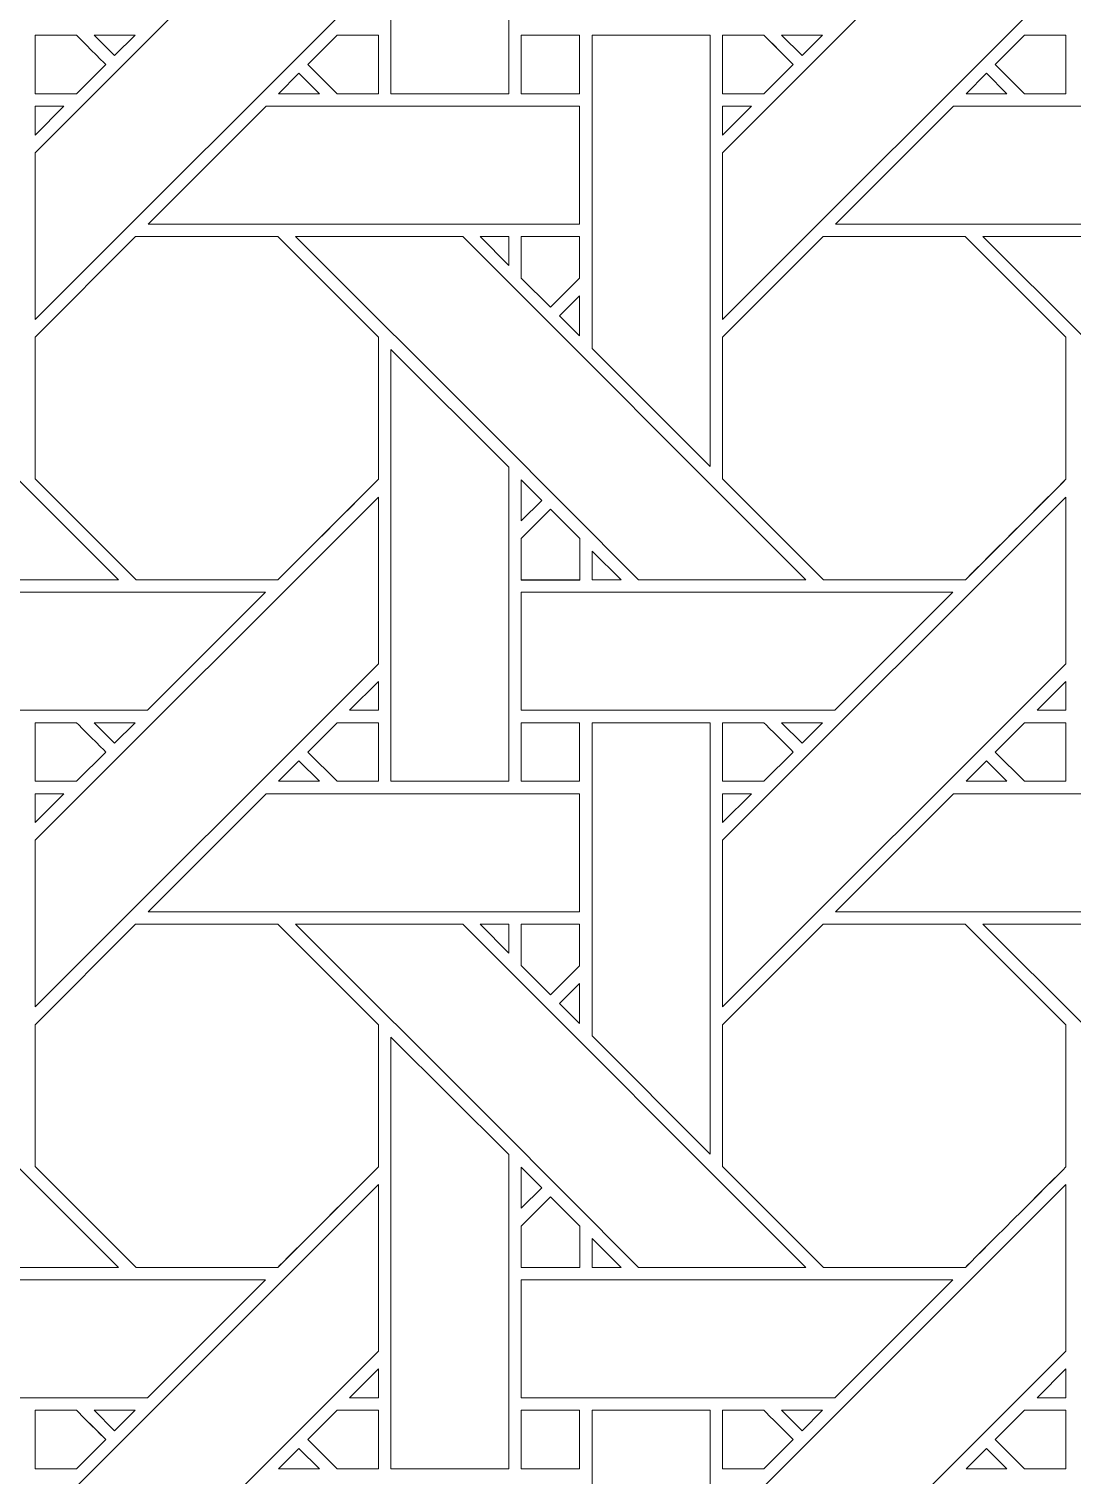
# Model space of a CAD drawing. Header units: inches. Extents: x 3.4 to 21.4, y 0.1 to 18.1.
# Drawn here: x 12.612 to 14.051, y 2.405 to 4.4 of the extents above; entities that cross this region are included whole.
import ezdxf

# ---------------------------------------------------------------- set-up
doc = ezdxf.new("R2010")
doc.units = ezdxf.units.IN
doc.header["$MEASUREMENT"] = 0
doc.layers.add('Design', color=7, linetype='Continuous', lineweight=0)

msp = doc.modelspace()

# ---------------------------------------------------------------- linework, layer by layer
at = {"layer": 'Design'}
for points, knots in [([(12.3829, 18.0948), (7.4123, 18.0948), (3.3829, 14.0653), (3.3829, 9.0948), (3.3829, 4.1242), (7.4123, 0.0948), (12.3829, 0.0948), (17.3534, 0.0948), (21.3829, 4.1242), (21.3829, 9.0948), (21.3829, 14.0653), (17.3534, 18.0948), (12.3829, 18.0948)], [0, 0, 0, 0, 1, 1, 1, 2, 2, 2, 3, 3, 3, 4, 4, 4, 4]), ([(12.3829, 17.2202), (7.8953, 17.2202), (4.2574, 13.5823), (4.2574, 9.0948), (4.2574, 4.6072), (7.8953, 0.9693), (12.3829, 0.9693), (16.8704, 0.9693), (20.5083, 4.6072), (20.5083, 9.0948), (20.5083, 13.5823), (16.8704, 17.2202), (12.3829, 17.2202)], [0, 0, 0, 0, 1, 1, 1, 2, 2, 2, 3, 3, 3, 4, 4, 4, 4]), ([(13.274, 4.7445), (13.274, 4.7445), (13.274, 4.3108), (13.274, 4.3108), (13.274, 4.3108), (13.1112, 4.3108), (13.1112, 4.3108), (13.1112, 4.3108), (13.1112, 4.9066), (13.1112, 4.9066), (13.1112, 4.9066), (13.274, 4.7445), (13.274, 4.7445)], [0, 0, 0, 0, 1, 1, 1, 2, 2, 2, 3, 3, 3, 4, 4, 4, 4]), ([(12.6204, 4.2294), (12.6204, 4.2294), (13.0941, 4.7031), (13.0941, 4.7031), (13.0941, 4.7031), (13.0941, 4.473), (13.0941, 4.473), (13.0941, 4.473), (12.6204, 3.9994), (12.6204, 3.9994), (12.6204, 3.9994), (12.6204, 4.2294), (12.6204, 4.2294)], [0, 0, 0, 0, 1, 1, 1, 2, 2, 2, 3, 3, 3, 4, 4, 4, 4]), ([(13.5691, 4.2294), (13.5691, 4.2294), (14.0428, 4.703), (14.0428, 4.703), (14.0428, 4.703), (14.0428, 4.473), (14.0428, 4.473), (14.0428, 4.473), (13.5691, 3.9994), (13.5691, 3.9994), (13.5691, 3.9994), (13.5691, 4.2294), (13.5691, 4.2294)], [0, 0, 0, 0, 1, 1, 1, 2, 2, 2, 3, 3, 3, 4, 4, 4, 4]), ([(12.6775, 4.3915), (12.6826, 4.3864), (12.7134, 4.3556), (12.7178, 4.3512), (12.7178, 4.3512), (12.6774, 4.3107), (12.6774, 4.3107), (12.6774, 4.3107), (12.6204, 4.3107), (12.6204, 4.3107), (12.6204, 4.3107), (12.6204, 4.3915), (12.6204, 4.3915), (12.6204, 4.3915), (12.6775, 4.3915), (12.6775, 4.3915)], [0, 0, 0, 0, 1, 1, 1, 2, 2, 2, 3, 3, 3, 4, 4, 4, 5, 5, 5, 5]), ([(12.7178, 4.3512), (12.7178, 4.3512), (12.6774, 4.3107), (12.6774, 4.3107), (12.6774, 4.3107), (12.6204, 4.3107), (12.6204, 4.3107), (12.6204, 4.3107), (12.6204, 4.3915), (12.6204, 4.3915), (12.6204, 4.3915), (12.6775, 4.3915), (12.6775, 4.3915), (12.6826, 4.3864), (12.7134, 4.3556), (12.7178, 4.3512)], [0, 0, 0, 0, 1, 1, 1, 2, 2, 2, 3, 3, 3, 4, 4, 4, 5, 5, 5, 5]), ([(12.7018, 4.3916), (12.7018, 4.3916), (12.7583, 4.3916), (12.7583, 4.3916), (12.7583, 4.3916), (12.73, 4.3634), (12.73, 4.3634), (12.73, 4.3634), (12.7018, 4.3916), (12.7018, 4.3916)], [0, 0, 0, 0, 1, 1, 1, 2, 2, 2, 3, 3, 3, 3]), ([(13.0941, 4.3915), (13.0941, 4.3915), (13.0941, 4.3107), (13.0941, 4.3107), (13.0941, 4.3107), (13.037, 4.3107), (13.037, 4.3107), (13.037, 4.3107), (12.9966, 4.3511), (12.9966, 4.3511), (12.9966, 4.3511), (13.037, 4.3915), (13.037, 4.3915), (13.037, 4.3915), (13.0941, 4.3915), (13.0941, 4.3915)], [0, 0, 0, 0, 1, 1, 1, 2, 2, 2, 3, 3, 3, 4, 4, 4, 5, 5, 5, 5]), ([(12.9966, 4.3511), (12.9966, 4.3511), (13.037, 4.3915), (13.037, 4.3915), (13.037, 4.3915), (13.0941, 4.3915), (13.0941, 4.3915), (13.0941, 4.3915), (13.0941, 4.3107), (13.0941, 4.3107), (13.0941, 4.3107), (13.037, 4.3107), (13.037, 4.3107), (13.037, 4.3107), (12.9966, 4.3511), (12.9966, 4.3511)], [0, 0, 0, 0, 1, 1, 1, 2, 2, 2, 3, 3, 3, 4, 4, 4, 5, 5, 5, 5]), ([(13.2913, 4.3915), (13.2913, 4.3915), (13.3715, 4.3915), (13.3715, 4.3915), (13.3715, 4.3915), (13.3715, 4.3107), (13.3715, 4.3107), (13.3715, 4.3107), (13.2913, 4.3107), (13.2913, 4.3107), (13.2913, 4.3107), (13.2913, 4.3915), (13.2913, 4.3915)], [0, 0, 0, 0, 1, 1, 1, 2, 2, 2, 3, 3, 3, 4, 4, 4, 4]), ([(13.3715, 4.3915), (13.3715, 4.3915), (13.3715, 4.3107), (13.3715, 4.3107), (13.3715, 4.3107), (13.2913, 4.3107), (13.2913, 4.3107), (13.2913, 4.3107), (13.2913, 4.3915), (13.2913, 4.3915), (13.2913, 4.3915), (13.3715, 4.3915), (13.3715, 4.3915)], [0, 0, 0, 0, 1, 1, 1, 2, 2, 2, 3, 3, 3, 4, 4, 4, 4]), ([(13.552, 4.3916), (13.552, 4.3916), (13.552, 3.7964), (13.552, 3.7964), (13.552, 3.7964), (13.3891, 3.9594), (13.3891, 3.9594), (13.3891, 3.9594), (13.3891, 4.3916), (13.3891, 4.3916), (13.3891, 4.3916), (13.552, 4.3916), (13.552, 4.3916)], [0, 0, 0, 0, 1, 1, 1, 2, 2, 2, 3, 3, 3, 4, 4, 4, 4]), ([(13.6262, 4.3915), (13.6313, 4.3864), (13.6621, 4.3556), (13.6665, 4.3512), (13.6665, 4.3512), (13.6261, 4.3107), (13.6261, 4.3107), (13.6261, 4.3107), (13.5691, 4.3107), (13.5691, 4.3107), (13.5691, 4.3107), (13.5691, 4.3915), (13.5691, 4.3915), (13.5691, 4.3915), (13.6262, 4.3915), (13.6262, 4.3915)], [0, 0, 0, 0, 1, 1, 1, 2, 2, 2, 3, 3, 3, 4, 4, 4, 5, 5, 5, 5]), ([(13.5691, 4.3107), (13.5691, 4.3107), (13.5691, 4.3915), (13.5691, 4.3915), (13.5691, 4.3915), (13.6262, 4.3915), (13.6262, 4.3915), (13.6262, 4.3915), (13.6665, 4.3512), (13.6665, 4.3512), (13.6665, 4.3512), (13.6261, 4.3107), (13.6261, 4.3107), (13.6261, 4.3107), (13.5691, 4.3107), (13.5691, 4.3107)], [0, 0, 0, 0, 1, 1, 1, 2, 2, 2, 3, 3, 3, 4, 4, 4, 5, 5, 5, 5]), ([(13.6505, 4.3916), (13.6505, 4.3916), (13.707, 4.3916), (13.707, 4.3916), (13.707, 4.3916), (13.6787, 4.3634), (13.6787, 4.3634), (13.6787, 4.3634), (13.6505, 4.3916), (13.6505, 4.3916)], [0, 0, 0, 0, 1, 1, 1, 2, 2, 2, 3, 3, 3, 3]), ([(13.9857, 4.3107), (13.9857, 4.3107), (13.9453, 4.3511), (13.9453, 4.3511), (13.9453, 4.3511), (13.9858, 4.3915), (13.9858, 4.3915), (13.9858, 4.3915), (14.0428, 4.3915), (14.0428, 4.3915), (14.0428, 4.3915), (14.0428, 4.3107), (14.0428, 4.3107), (14.0428, 4.3107), (13.9857, 4.3107), (13.9857, 4.3107)], [0, 0, 0, 0, 1, 1, 1, 2, 2, 2, 3, 3, 3, 4, 4, 4, 5, 5, 5, 5]), ([(13.9453, 4.3511), (13.9453, 4.3511), (13.9858, 4.3915), (13.9858, 4.3915), (13.9858, 4.3915), (14.0428, 4.3915), (14.0428, 4.3915), (14.0428, 4.3915), (14.0428, 4.3107), (14.0428, 4.3107), (14.0428, 4.3107), (13.9857, 4.3107), (13.9857, 4.3107), (13.9857, 4.3107), (13.9453, 4.3511), (13.9453, 4.3511)], [0, 0, 0, 0, 1, 1, 1, 2, 2, 2, 3, 3, 3, 4, 4, 4, 5, 5, 5, 5]), ([(13.0127, 4.3108), (13.0127, 4.3108), (12.9562, 4.3108), (12.9562, 4.3108), (12.9562, 4.3108), (12.9845, 4.339), (12.9845, 4.339), (12.9845, 4.339), (13.0127, 4.3108), (13.0127, 4.3108)], [0, 0, 0, 0, 1, 1, 1, 2, 2, 2, 3, 3, 3, 3]), ([(13.9615, 4.3108), (13.9615, 4.3108), (13.905, 4.3108), (13.905, 4.3108), (13.905, 4.3108), (13.9332, 4.339), (13.9332, 4.339), (13.9332, 4.339), (13.9615, 4.3108), (13.9615, 4.3108)], [0, 0, 0, 0, 1, 1, 1, 2, 2, 2, 3, 3, 3, 3]), ([(12.6602, 4.2936), (12.6602, 4.2936), (12.6204, 4.2538), (12.6204, 4.2538), (12.6204, 4.2538), (12.6204, 4.2936), (12.6204, 4.2936), (12.6204, 4.2936), (12.6602, 4.2936), (12.6602, 4.2936)], [0, 0, 0, 0, 1, 1, 1, 2, 2, 2, 3, 3, 3, 3]), ([(12.7762, 4.1308), (12.7762, 4.1308), (12.9391, 4.2936), (12.9391, 4.2936), (12.9391, 4.2936), (13.3715, 4.2936), (13.3715, 4.2936), (13.3715, 4.2936), (13.3715, 4.1308), (13.3715, 4.1308), (13.3715, 4.1308), (12.7762, 4.1308), (12.7762, 4.1308)], [0, 0, 0, 0, 1, 1, 1, 2, 2, 2, 3, 3, 3, 4, 4, 4, 4]), ([(13.609, 4.2936), (13.609, 4.2936), (13.5691, 4.2538), (13.5691, 4.2538), (13.5691, 4.2538), (13.5691, 4.2936), (13.5691, 4.2936), (13.5691, 4.2936), (13.609, 4.2936), (13.609, 4.2936)], [0, 0, 0, 0, 1, 1, 1, 2, 2, 2, 3, 3, 3, 3]), ([(13.725, 4.1308), (13.725, 4.1308), (13.8878, 4.2936), (13.8878, 4.2936), (13.8878, 4.2936), (14.3203, 4.2936), (14.3203, 4.2936), (14.3203, 4.2936), (14.3203, 4.1308), (14.3203, 4.1308), (14.3203, 4.1308), (13.725, 4.1308), (13.725, 4.1308)], [0, 0, 0, 0, 1, 1, 1, 2, 2, 2, 3, 3, 3, 4, 4, 4, 4]), ([(12.3052, 3.84), (12.3052, 3.84), (12.0308, 4.1137), (12.0308, 4.1137), (12.0308, 4.1137), (12.2618, 4.1137), (12.2618, 4.1137), (12.2618, 4.1137), (12.7354, 3.64), (12.7354, 3.64), (12.7354, 3.64), (12.5044, 3.64), (12.5044, 3.64), (12.5044, 3.64), (12.3052, 3.84), (12.3052, 3.84)], [0, 0, 0, 0, 1, 1, 1, 2, 2, 2, 3, 3, 3, 4, 4, 4, 5, 5, 5, 5]), ([(12.7591, 4.1136), (12.7591, 4.1136), (12.9553, 4.1136), (12.9553, 4.1136), (12.9553, 4.1136), (13.0941, 3.9749), (13.0941, 3.9749), (13.0941, 3.9749), (13.0941, 3.7787), (13.0941, 3.7787), (13.0763, 3.7608), (12.9643, 3.649), (12.9553, 3.64), (12.9553, 3.64), (12.7596, 3.64), (12.7596, 3.64), (12.7596, 3.64), (12.6204, 3.7793), (12.6204, 3.7793), (12.6204, 3.7793), (12.6204, 3.9749), (12.6204, 3.9749), (12.6204, 3.9749), (12.7591, 4.1136), (12.7591, 4.1136)], [0, 0, 0, 0, 1, 1, 1, 2, 2, 2, 3, 3, 3, 4, 4, 4, 5, 5, 5, 6, 6, 6, 7, 7, 7, 8, 8, 8, 8]), ([(12.6204, 3.9749), (12.6204, 3.9749), (12.7591, 4.1136), (12.7591, 4.1136), (12.7591, 4.1136), (12.9553, 4.1136), (12.9553, 4.1136), (12.9553, 4.1136), (13.0941, 3.9749), (13.0941, 3.9749), (13.0941, 3.9749), (13.0941, 3.7787), (13.0941, 3.7787), (13.0761, 3.7606), (12.9642, 3.6489), (12.9553, 3.64), (12.9553, 3.64), (12.7596, 3.64), (12.7596, 3.64), (12.7596, 3.64), (12.6204, 3.7793), (12.6204, 3.7793), (12.6204, 3.7793), (12.6204, 3.9749), (12.6204, 3.9749)], [0, 0, 0, 0, 1, 1, 1, 2, 2, 2, 3, 3, 3, 4, 4, 4, 5, 5, 5, 6, 6, 6, 7, 7, 7, 8, 8, 8, 8]), ([(13.2539, 3.84), (13.2539, 3.84), (12.9796, 4.1137), (12.9796, 4.1137), (12.9796, 4.1137), (13.2105, 4.1137), (13.2105, 4.1137), (13.2105, 4.1137), (13.6841, 3.64), (13.6841, 3.64), (13.6841, 3.64), (13.4531, 3.64), (13.4531, 3.64), (13.4531, 3.64), (13.2539, 3.84), (13.2539, 3.84)], [0, 0, 0, 0, 1, 1, 1, 2, 2, 2, 3, 3, 3, 4, 4, 4, 5, 5, 5, 5]), ([(13.2741, 4.1137), (13.2741, 4.1137), (13.2741, 4.0739), (13.2741, 4.0739), (13.2741, 4.0739), (13.2346, 4.1137), (13.2346, 4.1137), (13.2346, 4.1137), (13.2741, 4.1137), (13.2741, 4.1137)], [0, 0, 0, 0, 1, 1, 1, 2, 2, 2, 3, 3, 3, 3]), ([(13.3715, 4.1137), (13.3715, 4.1137), (13.3715, 4.0561), (13.3715, 4.0561), (13.3715, 4.0561), (13.3316, 4.0161), (13.3316, 4.0161), (13.3316, 4.0161), (13.2913, 4.0564), (13.2913, 4.0564), (13.2913, 4.0564), (13.2913, 4.1137), (13.2913, 4.1137), (13.2913, 4.1137), (13.3715, 4.1137), (13.3715, 4.1137)], [0, 0, 0, 0, 1, 1, 1, 2, 2, 2, 3, 3, 3, 4, 4, 4, 5, 5, 5, 5]), ([(13.3316, 4.0161), (13.3316, 4.0161), (13.2913, 4.0564), (13.2913, 4.0564), (13.2913, 4.0564), (13.2913, 4.1137), (13.2913, 4.1137), (13.2913, 4.1137), (13.3715, 4.1137), (13.3715, 4.1137), (13.3715, 4.1137), (13.3715, 4.0561), (13.3715, 4.0561), (13.3715, 4.0561), (13.3316, 4.0161), (13.3316, 4.0161)], [0, 0, 0, 0, 1, 1, 1, 2, 2, 2, 3, 3, 3, 4, 4, 4, 5, 5, 5, 5]), ([(13.7078, 4.1136), (13.7078, 4.1136), (13.904, 4.1136), (13.904, 4.1136), (13.904, 4.1136), (14.0428, 3.9749), (14.0428, 3.9749), (14.0428, 3.9749), (14.0428, 3.7787), (14.0428, 3.7787), (14.025, 3.7608), (13.9131, 3.649), (13.9041, 3.64), (13.9041, 3.64), (13.7084, 3.64), (13.7084, 3.64), (13.7084, 3.64), (13.5691, 3.7793), (13.5691, 3.7793), (13.5691, 3.7793), (13.5691, 3.9749), (13.5691, 3.9749), (13.5691, 3.9749), (13.7078, 4.1136), (13.7078, 4.1136)], [0, 0, 0, 0, 1, 1, 1, 2, 2, 2, 3, 3, 3, 4, 4, 4, 5, 5, 5, 6, 6, 6, 7, 7, 7, 8, 8, 8, 8]), ([(13.7084, 3.64), (13.7084, 3.64), (13.5691, 3.7793), (13.5691, 3.7793), (13.5691, 3.7793), (13.5691, 3.9749), (13.5691, 3.9749), (13.5691, 3.9749), (13.7078, 4.1136), (13.7078, 4.1136), (13.7078, 4.1136), (13.904, 4.1136), (13.904, 4.1136), (13.904, 4.1136), (14.0428, 3.9749), (14.0428, 3.9749), (14.0428, 3.9749), (14.0428, 3.7787), (14.0428, 3.7787), (14.0245, 3.7603), (13.9127, 3.6486), (13.9041, 3.64), (13.9041, 3.64), (13.7084, 3.64), (13.7084, 3.64)], [0, 0, 0, 0, 1, 1, 1, 2, 2, 2, 3, 3, 3, 4, 4, 4, 5, 5, 5, 6, 6, 6, 7, 7, 7, 8, 8, 8, 8]), ([(14.2027, 3.84), (14.2027, 3.84), (13.9283, 4.1137), (13.9283, 4.1137), (13.9283, 4.1137), (14.1592, 4.1137), (14.1592, 4.1137), (14.1592, 4.1137), (14.6329, 3.64), (14.6329, 3.64), (14.6329, 3.64), (14.4018, 3.64), (14.4018, 3.64), (14.4018, 3.64), (14.2027, 3.84), (14.2027, 3.84)], [0, 0, 0, 0, 1, 1, 1, 2, 2, 2, 3, 3, 3, 4, 4, 4, 5, 5, 5, 5]), ([(13.3715, 4.0319), (13.3715, 4.0319), (13.3715, 3.9767), (13.3715, 3.9767), (13.3715, 3.9767), (13.3438, 4.0041), (13.3438, 4.0041), (13.3438, 4.0041), (13.3715, 4.0319), (13.3715, 4.0319)], [0, 0, 0, 0, 1, 1, 1, 2, 2, 2, 3, 3, 3, 3]), ([(13.274, 3.7957), (13.274, 3.7957), (13.274, 3.362), (13.274, 3.362), (13.274, 3.362), (13.1112, 3.362), (13.1112, 3.362), (13.1112, 3.362), (13.1112, 3.9579), (13.1112, 3.9579), (13.1112, 3.9579), (13.274, 3.7957), (13.274, 3.7957)], [0, 0, 0, 0, 1, 1, 1, 2, 2, 2, 3, 3, 3, 4, 4, 4, 4]), ([(13.2913, 3.7215), (13.2913, 3.7215), (13.2913, 3.7782), (13.2913, 3.7782), (13.2913, 3.7782), (13.3195, 3.7497), (13.3195, 3.7497), (13.3195, 3.7497), (13.2913, 3.7215), (13.2913, 3.7215)], [0, 0, 0, 0, 1, 1, 1, 2, 2, 2, 3, 3, 3, 3]), ([(12.6204, 3.2807), (12.6204, 3.2807), (13.0941, 3.7543), (13.0941, 3.7543), (13.0941, 3.7543), (13.0941, 3.5243), (13.0941, 3.5243), (13.0941, 3.5243), (12.6204, 3.0506), (12.6204, 3.0506), (12.6204, 3.0506), (12.6204, 3.2807), (12.6204, 3.2807)], [0, 0, 0, 0, 1, 1, 1, 2, 2, 2, 3, 3, 3, 4, 4, 4, 4]), ([(13.5691, 3.2807), (13.5691, 3.2807), (14.0428, 3.7543), (14.0428, 3.7543), (14.0428, 3.7543), (14.0428, 3.5243), (14.0428, 3.5243), (14.0428, 3.5243), (13.5691, 3.0506), (13.5691, 3.0506), (13.5691, 3.0506), (13.5691, 3.2807), (13.5691, 3.2807)], [0, 0, 0, 0, 1, 1, 1, 2, 2, 2, 3, 3, 3, 4, 4, 4, 4]), ([(13.2913, 3.6397), (13.2913, 3.6397), (13.2913, 3.6971), (13.2913, 3.6971), (13.2913, 3.6971), (13.3316, 3.7374), (13.3316, 3.7374), (13.3316, 3.7374), (13.3719, 3.6971), (13.3719, 3.6971), (13.3719, 3.6971), (13.3719, 3.6397), (13.3719, 3.6397), (13.3719, 3.6397), (13.2913, 3.6397), (13.2913, 3.6397)], [0, 0, 0, 0, 1, 1, 1, 2, 2, 2, 3, 3, 3, 4, 4, 4, 5, 5, 5, 5]), ([(13.2913, 3.6399), (13.2913, 3.6399), (13.2913, 3.6971), (13.2913, 3.6971), (13.2913, 3.6971), (13.3316, 3.7374), (13.3316, 3.7374), (13.3316, 3.7374), (13.3719, 3.6971), (13.3719, 3.6971), (13.3719, 3.6971), (13.3719, 3.6399), (13.3719, 3.6399), (13.3719, 3.6399), (13.2913, 3.6399), (13.2913, 3.6399)], [0, 0, 0, 0, 1, 1, 1, 2, 2, 2, 3, 3, 3, 4, 4, 4, 5, 5, 5, 5]), ([(13.4289, 3.64), (13.4289, 3.64), (13.3892, 3.64), (13.3892, 3.64), (13.3892, 3.64), (13.3892, 3.6798), (13.3892, 3.6798), (13.3892, 3.6798), (13.4289, 3.64), (13.4289, 3.64)], [0, 0, 0, 0, 1, 1, 1, 2, 2, 2, 3, 3, 3, 3]), ([(12.3425, 3.4601), (12.3425, 3.4601), (12.3425, 3.6228), (12.3425, 3.6228), (12.3425, 3.6228), (12.9383, 3.6228), (12.9383, 3.6228), (12.9383, 3.6228), (12.7755, 3.4601), (12.7755, 3.4601), (12.7755, 3.4601), (12.3425, 3.4601), (12.3425, 3.4601)], [0, 0, 0, 0, 1, 1, 1, 2, 2, 2, 3, 3, 3, 4, 4, 4, 4]), ([(13.2913, 3.4601), (13.2913, 3.4601), (13.2913, 3.6228), (13.2913, 3.6228), (13.2913, 3.6228), (13.887, 3.6228), (13.887, 3.6228), (13.887, 3.6228), (13.7242, 3.4601), (13.7242, 3.4601), (13.7242, 3.4601), (13.2913, 3.4601), (13.2913, 3.4601)], [0, 0, 0, 0, 1, 1, 1, 2, 2, 2, 3, 3, 3, 4, 4, 4, 4]), ([(13.0543, 3.4601), (13.0543, 3.4601), (13.0941, 3.4999), (13.0941, 3.4999), (13.0941, 3.4999), (13.0941, 3.4601), (13.0941, 3.4601), (13.0941, 3.4601), (13.0543, 3.4601), (13.0543, 3.4601)], [0, 0, 0, 0, 1, 1, 1, 2, 2, 2, 3, 3, 3, 3]), ([(14.003, 3.4601), (14.003, 3.4601), (14.0428, 3.4999), (14.0428, 3.4999), (14.0428, 3.4999), (14.0428, 3.4601), (14.0428, 3.4601), (14.0428, 3.4601), (14.003, 3.4601), (14.003, 3.4601)], [0, 0, 0, 0, 1, 1, 1, 2, 2, 2, 3, 3, 3, 3]), ([(12.6775, 3.4428), (12.6826, 3.4377), (12.7134, 3.4069), (12.7178, 3.4024), (12.7178, 3.4024), (12.6774, 3.362), (12.6774, 3.362), (12.6774, 3.362), (12.6204, 3.362), (12.6204, 3.362), (12.6204, 3.362), (12.6204, 3.4428), (12.6204, 3.4428), (12.6204, 3.4428), (12.6775, 3.4428), (12.6775, 3.4428)], [0, 0, 0, 0, 1, 1, 1, 2, 2, 2, 3, 3, 3, 4, 4, 4, 5, 5, 5, 5]), ([(12.6204, 3.4428), (12.6204, 3.4428), (12.6775, 3.4428), (12.6775, 3.4428), (12.6826, 3.4377), (12.7134, 3.4069), (12.7178, 3.4024), (12.7178, 3.4024), (12.6774, 3.362), (12.6774, 3.362), (12.6774, 3.362), (12.6204, 3.362), (12.6204, 3.362), (12.6204, 3.362), (12.6204, 3.4428), (12.6204, 3.4428)], [0, 0, 0, 0, 1, 1, 1, 2, 2, 2, 3, 3, 3, 4, 4, 4, 5, 5, 5, 5]), ([(12.7583, 3.4428), (12.7583, 3.4428), (12.73, 3.4146), (12.73, 3.4146), (12.73, 3.4146), (12.7018, 3.4428), (12.7018, 3.4428), (12.7018, 3.4428), (12.7583, 3.4428), (12.7583, 3.4428)], [0, 0, 0, 0, 1, 1, 1, 2, 2, 2, 3, 3, 3, 3]), ([(13.0941, 3.4428), (13.0941, 3.4428), (13.0941, 3.362), (13.0941, 3.362), (13.0941, 3.362), (13.037, 3.362), (13.037, 3.362), (13.037, 3.362), (12.9966, 3.4024), (12.9966, 3.4024), (12.9966, 3.4024), (13.037, 3.4428), (13.037, 3.4428), (13.037, 3.4428), (13.0941, 3.4428), (13.0941, 3.4428)], [0, 0, 0, 0, 1, 1, 1, 2, 2, 2, 3, 3, 3, 4, 4, 4, 5, 5, 5, 5]), ([(12.9966, 3.4024), (12.9966, 3.4024), (13.037, 3.4428), (13.037, 3.4428), (13.037, 3.4428), (13.0941, 3.4428), (13.0941, 3.4428), (13.0941, 3.4428), (13.0941, 3.362), (13.0941, 3.362), (13.0941, 3.362), (13.037, 3.362), (13.037, 3.362), (13.037, 3.362), (12.9966, 3.4024), (12.9966, 3.4024)], [0, 0, 0, 0, 1, 1, 1, 2, 2, 2, 3, 3, 3, 4, 4, 4, 5, 5, 5, 5]), ([(13.2913, 3.362), (13.2913, 3.362), (13.2913, 3.4428), (13.2913, 3.4428), (13.2913, 3.4428), (13.3715, 3.4428), (13.3715, 3.4428), (13.3715, 3.4428), (13.3715, 3.362), (13.3715, 3.362), (13.3715, 3.362), (13.2913, 3.362), (13.2913, 3.362)], [0, 0, 0, 0, 1, 1, 1, 2, 2, 2, 3, 3, 3, 4, 4, 4, 4]), ([(13.2913, 3.4428), (13.2913, 3.4428), (13.3715, 3.4428), (13.3715, 3.4428), (13.3715, 3.4428), (13.3715, 3.362), (13.3715, 3.362), (13.3715, 3.362), (13.2913, 3.362), (13.2913, 3.362), (13.2913, 3.362), (13.2913, 3.4428), (13.2913, 3.4428)], [0, 0, 0, 0, 1, 1, 1, 2, 2, 2, 3, 3, 3, 4, 4, 4, 4]), ([(13.552, 3.4428), (13.552, 3.4428), (13.552, 2.8477), (13.552, 2.8477), (13.552, 2.8477), (13.3891, 3.0106), (13.3891, 3.0106), (13.3891, 3.0106), (13.3891, 3.4428), (13.3891, 3.4428), (13.3891, 3.4428), (13.552, 3.4428), (13.552, 3.4428)], [0, 0, 0, 0, 1, 1, 1, 2, 2, 2, 3, 3, 3, 4, 4, 4, 4]), ([(13.6262, 3.4428), (13.6313, 3.4377), (13.6621, 3.4069), (13.6665, 3.4024), (13.6665, 3.4024), (13.6261, 3.362), (13.6261, 3.362), (13.6261, 3.362), (13.5691, 3.362), (13.5691, 3.362), (13.5691, 3.362), (13.5691, 3.4428), (13.5691, 3.4428), (13.5691, 3.4428), (13.6262, 3.4428), (13.6262, 3.4428)], [0, 0, 0, 0, 1, 1, 1, 2, 2, 2, 3, 3, 3, 4, 4, 4, 5, 5, 5, 5]), ([(13.5691, 3.362), (13.5691, 3.362), (13.5691, 3.4428), (13.5691, 3.4428), (13.5691, 3.4428), (13.6262, 3.4428), (13.6262, 3.4428), (13.6313, 3.4377), (13.6621, 3.4069), (13.6665, 3.4024), (13.6665, 3.4024), (13.6261, 3.362), (13.6261, 3.362), (13.6261, 3.362), (13.5691, 3.362), (13.5691, 3.362)], [0, 0, 0, 0, 1, 1, 1, 2, 2, 2, 3, 3, 3, 4, 4, 4, 5, 5, 5, 5]), ([(13.6505, 3.4428), (13.6505, 3.4428), (13.707, 3.4428), (13.707, 3.4428), (13.707, 3.4428), (13.6787, 3.4147), (13.6787, 3.4147), (13.6787, 3.4147), (13.6505, 3.4428), (13.6505, 3.4428)], [0, 0, 0, 0, 1, 1, 1, 2, 2, 2, 3, 3, 3, 3]), ([(13.9857, 3.362), (13.9857, 3.362), (13.9453, 3.4024), (13.9453, 3.4024), (13.9453, 3.4024), (13.9858, 3.4428), (13.9858, 3.4428), (13.9858, 3.4428), (14.0428, 3.4428), (14.0428, 3.4428), (14.0428, 3.4428), (14.0428, 3.362), (14.0428, 3.362), (14.0428, 3.362), (13.9857, 3.362), (13.9857, 3.362)], [0, 0, 0, 0, 1, 1, 1, 2, 2, 2, 3, 3, 3, 4, 4, 4, 5, 5, 5, 5]), ([(13.9453, 3.4024), (13.9453, 3.4024), (13.9858, 3.4428), (13.9858, 3.4428), (13.9858, 3.4428), (14.0428, 3.4428), (14.0428, 3.4428), (14.0428, 3.4428), (14.0428, 3.362), (14.0428, 3.362), (14.0428, 3.362), (13.9857, 3.362), (13.9857, 3.362), (13.9857, 3.362), (13.9453, 3.4024), (13.9453, 3.4024)], [0, 0, 0, 0, 1, 1, 1, 2, 2, 2, 3, 3, 3, 4, 4, 4, 5, 5, 5, 5]), ([(13.0127, 3.362), (13.0127, 3.362), (12.9562, 3.362), (12.9562, 3.362), (12.9562, 3.362), (12.9845, 3.3903), (12.9845, 3.3903), (12.9845, 3.3903), (13.0127, 3.362), (13.0127, 3.362)], [0, 0, 0, 0, 1, 1, 1, 2, 2, 2, 3, 3, 3, 3]), ([(13.9615, 3.362), (13.9615, 3.362), (13.905, 3.362), (13.905, 3.362), (13.905, 3.362), (13.9332, 3.3903), (13.9332, 3.3903), (13.9332, 3.3903), (13.9615, 3.362), (13.9615, 3.362)], [0, 0, 0, 0, 1, 1, 1, 2, 2, 2, 3, 3, 3, 3]), ([(12.6602, 3.3449), (12.6602, 3.3449), (12.6204, 3.3051), (12.6204, 3.3051), (12.6204, 3.3051), (12.6204, 3.3449), (12.6204, 3.3449), (12.6204, 3.3449), (12.6602, 3.3449), (12.6602, 3.3449)], [0, 0, 0, 0, 1, 1, 1, 2, 2, 2, 3, 3, 3, 3]), ([(12.7762, 3.1821), (12.7762, 3.1821), (12.9391, 3.3449), (12.9391, 3.3449), (12.9391, 3.3449), (13.3715, 3.3449), (13.3715, 3.3449), (13.3715, 3.3449), (13.3715, 3.1821), (13.3715, 3.1821), (13.3715, 3.1821), (12.7762, 3.1821), (12.7762, 3.1821)], [0, 0, 0, 0, 1, 1, 1, 2, 2, 2, 3, 3, 3, 4, 4, 4, 4]), ([(13.609, 3.3449), (13.609, 3.3449), (13.5691, 3.3051), (13.5691, 3.3051), (13.5691, 3.3051), (13.5691, 3.3449), (13.5691, 3.3449), (13.5691, 3.3449), (13.609, 3.3449), (13.609, 3.3449)], [0, 0, 0, 0, 1, 1, 1, 2, 2, 2, 3, 3, 3, 3]), ([(13.725, 3.1821), (13.725, 3.1821), (13.8878, 3.3449), (13.8878, 3.3449), (13.8878, 3.3449), (14.3203, 3.3449), (14.3203, 3.3449), (14.3203, 3.3449), (14.3203, 3.1821), (14.3203, 3.1821), (14.3203, 3.1821), (13.725, 3.1821), (13.725, 3.1821)], [0, 0, 0, 0, 1, 1, 1, 2, 2, 2, 3, 3, 3, 4, 4, 4, 4]), ([(12.3052, 2.8912), (12.3052, 2.8912), (12.0308, 3.165), (12.0308, 3.165), (12.0308, 3.165), (12.2618, 3.165), (12.2618, 3.165), (12.2618, 3.165), (12.7354, 2.6913), (12.7354, 2.6913), (12.7354, 2.6913), (12.5044, 2.6913), (12.5044, 2.6913), (12.5044, 2.6913), (12.3052, 2.8912), (12.3052, 2.8912)], [0, 0, 0, 0, 1, 1, 1, 2, 2, 2, 3, 3, 3, 4, 4, 4, 5, 5, 5, 5]), ([(12.7591, 3.1649), (12.7591, 3.1649), (12.9553, 3.1649), (12.9553, 3.1649), (12.9553, 3.1649), (13.0941, 3.0262), (13.0941, 3.0262), (13.0941, 3.0262), (13.0941, 2.83), (13.0941, 2.83), (13.0763, 2.812), (12.9643, 2.7003), (12.9553, 2.6913), (12.9553, 2.6913), (12.7596, 2.6913), (12.7596, 2.6913), (12.7596, 2.6913), (12.6204, 2.8305), (12.6204, 2.8305), (12.6204, 2.8305), (12.6204, 3.0262), (12.6204, 3.0262), (12.6204, 3.0262), (12.7591, 3.1649), (12.7591, 3.1649)], [0, 0, 0, 0, 1, 1, 1, 2, 2, 2, 3, 3, 3, 4, 4, 4, 5, 5, 5, 6, 6, 6, 7, 7, 7, 8, 8, 8, 8]), ([(12.6204, 2.8305), (12.6204, 2.8305), (12.6204, 3.0262), (12.6204, 3.0262), (12.6204, 3.0262), (12.7591, 3.1649), (12.7591, 3.1649), (12.7591, 3.1649), (12.9553, 3.1649), (12.9553, 3.1649), (12.9553, 3.1649), (13.0941, 3.0262), (13.0941, 3.0262), (13.0941, 3.0262), (13.0941, 2.83), (13.0941, 2.83), (13.0757, 2.8115), (12.9639, 2.6999), (12.9553, 2.6913), (12.9553, 2.6913), (12.7596, 2.6913), (12.7596, 2.6913), (12.7596, 2.6913), (12.6204, 2.8305), (12.6204, 2.8305)], [0, 0, 0, 0, 1, 1, 1, 2, 2, 2, 3, 3, 3, 4, 4, 4, 5, 5, 5, 6, 6, 6, 7, 7, 7, 8, 8, 8, 8]), ([(13.2539, 2.8912), (13.2539, 2.8912), (12.9796, 3.165), (12.9796, 3.165), (12.9796, 3.165), (13.2105, 3.165), (13.2105, 3.165), (13.2105, 3.165), (13.6841, 2.6913), (13.6841, 2.6913), (13.6841, 2.6913), (13.4531, 2.6913), (13.4531, 2.6913), (13.4531, 2.6913), (13.2539, 2.8912), (13.2539, 2.8912)], [0, 0, 0, 0, 1, 1, 1, 2, 2, 2, 3, 3, 3, 4, 4, 4, 5, 5, 5, 5]), ([(13.2741, 3.165), (13.2741, 3.165), (13.2741, 3.1251), (13.2741, 3.1251), (13.2741, 3.1251), (13.2346, 3.165), (13.2346, 3.165), (13.2346, 3.165), (13.2741, 3.165), (13.2741, 3.165)], [0, 0, 0, 0, 1, 1, 1, 2, 2, 2, 3, 3, 3, 3]), ([(13.3715, 3.1649), (13.3715, 3.1649), (13.3715, 3.1073), (13.3715, 3.1073), (13.3715, 3.1073), (13.3316, 3.0674), (13.3316, 3.0674), (13.3316, 3.0674), (13.2913, 3.1077), (13.2913, 3.1077), (13.2913, 3.1077), (13.2913, 3.1649), (13.2913, 3.1649), (13.2913, 3.1649), (13.3715, 3.1649), (13.3715, 3.1649)], [0, 0, 0, 0, 1, 1, 1, 2, 2, 2, 3, 3, 3, 4, 4, 4, 5, 5, 5, 5]), ([(13.3316, 3.0674), (13.3316, 3.0674), (13.2913, 3.1077), (13.2913, 3.1077), (13.2913, 3.1077), (13.2913, 3.1649), (13.2913, 3.1649), (13.2913, 3.1649), (13.3715, 3.1649), (13.3715, 3.1649), (13.3715, 3.1649), (13.3715, 3.1073), (13.3715, 3.1073), (13.3715, 3.1073), (13.3316, 3.0674), (13.3316, 3.0674)], [0, 0, 0, 0, 1, 1, 1, 2, 2, 2, 3, 3, 3, 4, 4, 4, 5, 5, 5, 5]), ([(13.7078, 3.1649), (13.7078, 3.1649), (13.904, 3.1649), (13.904, 3.1649), (13.904, 3.1649), (14.0428, 3.0262), (14.0428, 3.0262), (14.0428, 3.0262), (14.0428, 2.83), (14.0428, 2.83), (14.025, 2.812), (13.9131, 2.7003), (13.9041, 2.6913), (13.9041, 2.6913), (13.7084, 2.6913), (13.7084, 2.6913), (13.7084, 2.6913), (13.5691, 2.8305), (13.5691, 2.8305), (13.5691, 2.8305), (13.5691, 3.0262), (13.5691, 3.0262), (13.5691, 3.0262), (13.7078, 3.1649), (13.7078, 3.1649)], [0, 0, 0, 0, 1, 1, 1, 2, 2, 2, 3, 3, 3, 4, 4, 4, 5, 5, 5, 6, 6, 6, 7, 7, 7, 8, 8, 8, 8]), ([(13.7084, 2.6913), (13.7084, 2.6913), (13.5691, 2.8305), (13.5691, 2.8305), (13.5691, 2.8305), (13.5691, 3.0262), (13.5691, 3.0262), (13.5691, 3.0262), (13.7078, 3.1649), (13.7078, 3.1649), (13.7078, 3.1649), (13.904, 3.1649), (13.904, 3.1649), (13.904, 3.1649), (14.0428, 3.0262), (14.0428, 3.0262), (14.0428, 3.0262), (14.0428, 2.83), (14.0428, 2.83), (14.0249, 2.8119), (13.913, 2.7002), (13.9041, 2.6913), (13.9041, 2.6913), (13.7084, 2.6913), (13.7084, 2.6913)], [0, 0, 0, 0, 1, 1, 1, 2, 2, 2, 3, 3, 3, 4, 4, 4, 5, 5, 5, 6, 6, 6, 7, 7, 7, 8, 8, 8, 8]), ([(14.2027, 2.8912), (14.2027, 2.8912), (13.9283, 3.165), (13.9283, 3.165), (13.9283, 3.165), (14.1592, 3.165), (14.1592, 3.165), (14.1592, 3.165), (14.6329, 2.6913), (14.6329, 2.6913), (14.6329, 2.6913), (14.4018, 2.6913), (14.4018, 2.6913), (14.4018, 2.6913), (14.2027, 2.8912), (14.2027, 2.8912)], [0, 0, 0, 0, 1, 1, 1, 2, 2, 2, 3, 3, 3, 4, 4, 4, 5, 5, 5, 5]), ([(13.3715, 3.0831), (13.3715, 3.0831), (13.3715, 3.028), (13.3715, 3.028), (13.3715, 3.028), (13.3438, 3.0553), (13.3438, 3.0553), (13.3438, 3.0553), (13.3715, 3.0831), (13.3715, 3.0831)], [0, 0, 0, 0, 1, 1, 1, 2, 2, 2, 3, 3, 3, 3]), ([(13.274, 2.847), (13.274, 2.847), (13.274, 2.4133), (13.274, 2.4133), (13.274, 2.4133), (13.1112, 2.4133), (13.1112, 2.4133), (13.1112, 2.4133), (13.1112, 3.0091), (13.1112, 3.0091), (13.1112, 3.0091), (13.274, 2.847), (13.274, 2.847)], [0, 0, 0, 0, 1, 1, 1, 2, 2, 2, 3, 3, 3, 4, 4, 4, 4]), ([(13.2913, 2.7728), (13.2913, 2.7728), (13.2913, 2.8295), (13.2913, 2.8295), (13.2913, 2.8295), (13.3195, 2.8009), (13.3195, 2.8009), (13.3195, 2.8009), (13.2913, 2.7728), (13.2913, 2.7728)], [0, 0, 0, 0, 1, 1, 1, 2, 2, 2, 3, 3, 3, 3]), ([(12.6204, 2.332), (12.6204, 2.332), (13.0941, 2.8056), (13.0941, 2.8056), (13.0941, 2.8056), (13.0941, 2.5756), (13.0941, 2.5756), (13.0941, 2.5756), (12.6204, 2.1019), (12.6204, 2.1019), (12.6204, 2.1019), (12.6204, 2.332), (12.6204, 2.332)], [0, 0, 0, 0, 1, 1, 1, 2, 2, 2, 3, 3, 3, 4, 4, 4, 4]), ([(13.5691, 2.332), (13.5691, 2.332), (14.0428, 2.8056), (14.0428, 2.8056), (14.0428, 2.8056), (14.0428, 2.5756), (14.0428, 2.5756), (14.0428, 2.5756), (13.5691, 2.1019), (13.5691, 2.1019), (13.5691, 2.1019), (13.5691, 2.332), (13.5691, 2.332)], [0, 0, 0, 0, 1, 1, 1, 2, 2, 2, 3, 3, 3, 4, 4, 4, 4]), ([(13.2913, 2.691), (13.2913, 2.691), (13.2913, 2.7483), (13.2913, 2.7483), (13.2913, 2.7483), (13.3316, 2.7887), (13.3316, 2.7887), (13.3316, 2.7887), (13.3719, 2.7483), (13.3719, 2.7483), (13.3719, 2.7483), (13.3719, 2.691), (13.3719, 2.691), (13.3719, 2.691), (13.2913, 2.691), (13.2913, 2.691)], [0, 0, 0, 0, 1, 1, 1, 2, 2, 2, 3, 3, 3, 4, 4, 4, 5, 5, 5, 5]), ([(13.2913, 2.6912), (13.2913, 2.6912), (13.2913, 2.7483), (13.2913, 2.7483), (13.2913, 2.7483), (13.3316, 2.7887), (13.3316, 2.7887), (13.3316, 2.7887), (13.3719, 2.7483), (13.3719, 2.7483), (13.3719, 2.7483), (13.3719, 2.6912), (13.3719, 2.6912), (13.3719, 2.6912), (13.2913, 2.6912), (13.2913, 2.6912)], [0, 0, 0, 0, 1, 1, 1, 2, 2, 2, 3, 3, 3, 4, 4, 4, 5, 5, 5, 5]), ([(13.4289, 2.6913), (13.4289, 2.6913), (13.3892, 2.6913), (13.3892, 2.6913), (13.3892, 2.6913), (13.3892, 2.7311), (13.3892, 2.7311), (13.3892, 2.7311), (13.4289, 2.6913), (13.4289, 2.6913)], [0, 0, 0, 0, 1, 1, 1, 2, 2, 2, 3, 3, 3, 3]), ([(12.3425, 2.5114), (12.3425, 2.5114), (12.3425, 2.6741), (12.3425, 2.6741), (12.3425, 2.6741), (12.9382, 2.6741), (12.9382, 2.6741), (12.9382, 2.6741), (12.7755, 2.5114), (12.7755, 2.5114), (12.7755, 2.5114), (12.3425, 2.5114), (12.3425, 2.5114)], [0, 0, 0, 0, 1, 1, 1, 2, 2, 2, 3, 3, 3, 4, 4, 4, 4]), ([(13.2913, 2.5114), (13.2913, 2.5114), (13.2913, 2.6741), (13.2913, 2.6741), (13.2913, 2.6741), (13.887, 2.6741), (13.887, 2.6741), (13.887, 2.6741), (13.7242, 2.5114), (13.7242, 2.5114), (13.7242, 2.5114), (13.2913, 2.5114), (13.2913, 2.5114)], [0, 0, 0, 0, 1, 1, 1, 2, 2, 2, 3, 3, 3, 4, 4, 4, 4]), ([(13.0543, 2.5114), (13.0543, 2.5114), (13.0941, 2.5512), (13.0941, 2.5512), (13.0941, 2.5512), (13.0941, 2.5114), (13.0941, 2.5114), (13.0941, 2.5114), (13.0543, 2.5114), (13.0543, 2.5114)], [0, 0, 0, 0, 1, 1, 1, 2, 2, 2, 3, 3, 3, 3]), ([(14.003, 2.5114), (14.003, 2.5114), (14.0428, 2.5512), (14.0428, 2.5512), (14.0428, 2.5512), (14.0428, 2.5114), (14.0428, 2.5114), (14.0428, 2.5114), (14.003, 2.5114), (14.003, 2.5114)], [0, 0, 0, 0, 1, 1, 1, 2, 2, 2, 3, 3, 3, 3]), ([(12.6775, 2.4941), (12.6826, 2.4889), (12.7134, 2.4581), (12.7178, 2.4537), (12.7178, 2.4537), (12.6774, 2.4133), (12.6774, 2.4133), (12.6774, 2.4133), (12.6204, 2.4133), (12.6204, 2.4133), (12.6204, 2.4133), (12.6204, 2.4941), (12.6204, 2.4941), (12.6204, 2.4941), (12.6775, 2.4941), (12.6775, 2.4941)], [0, 0, 0, 0, 1, 1, 1, 2, 2, 2, 3, 3, 3, 4, 4, 4, 5, 5, 5, 5]), ([(12.6204, 2.4941), (12.6204, 2.4941), (12.6775, 2.4941), (12.6775, 2.4941), (12.6828, 2.4888), (12.7136, 2.4579), (12.7178, 2.4537), (12.7178, 2.4537), (12.6774, 2.4133), (12.6774, 2.4133), (12.6774, 2.4133), (12.6204, 2.4133), (12.6204, 2.4133), (12.6204, 2.4133), (12.6204, 2.4941), (12.6204, 2.4941)], [0, 0, 0, 0, 1, 1, 1, 2, 2, 2, 3, 3, 3, 4, 4, 4, 5, 5, 5, 5]), ([(12.7583, 2.4941), (12.7583, 2.4941), (12.73, 2.4659), (12.73, 2.4659), (12.73, 2.4659), (12.7018, 2.4941), (12.7018, 2.4941), (12.7018, 2.4941), (12.7583, 2.4941), (12.7583, 2.4941)], [0, 0, 0, 0, 1, 1, 1, 2, 2, 2, 3, 3, 3, 3]), ([(13.0941, 2.4941), (13.0941, 2.4941), (13.0941, 2.4133), (13.0941, 2.4133), (13.0941, 2.4133), (13.037, 2.4133), (13.037, 2.4133), (13.037, 2.4133), (12.9966, 2.4536), (12.9966, 2.4536), (12.9966, 2.4536), (13.037, 2.4941), (13.037, 2.4941), (13.037, 2.4941), (13.0941, 2.4941), (13.0941, 2.4941)], [0, 0, 0, 0, 1, 1, 1, 2, 2, 2, 3, 3, 3, 4, 4, 4, 5, 5, 5, 5]), ([(12.9966, 2.4536), (12.9966, 2.4536), (13.037, 2.4941), (13.037, 2.4941), (13.037, 2.4941), (13.0941, 2.4941), (13.0941, 2.4941), (13.0941, 2.4941), (13.0941, 2.4133), (13.0941, 2.4133), (13.0941, 2.4133), (13.037, 2.4133), (13.037, 2.4133), (13.037, 2.4133), (12.9966, 2.4536), (12.9966, 2.4536)], [0, 0, 0, 0, 1, 1, 1, 2, 2, 2, 3, 3, 3, 4, 4, 4, 5, 5, 5, 5]), ([(13.2913, 2.4133), (13.2913, 2.4133), (13.2913, 2.4941), (13.2913, 2.4941), (13.2913, 2.4941), (13.3715, 2.4941), (13.3715, 2.4941), (13.3715, 2.4941), (13.3715, 2.4133), (13.3715, 2.4133), (13.3715, 2.4133), (13.2913, 2.4133), (13.2913, 2.4133)], [0, 0, 0, 0, 1, 1, 1, 2, 2, 2, 3, 3, 3, 4, 4, 4, 4]), ([(13.2913, 2.4941), (13.2913, 2.4941), (13.3715, 2.4941), (13.3715, 2.4941), (13.3715, 2.4941), (13.3715, 2.4133), (13.3715, 2.4133), (13.3715, 2.4133), (13.2913, 2.4133), (13.2913, 2.4133), (13.2913, 2.4133), (13.2913, 2.4941), (13.2913, 2.4941)], [0, 0, 0, 0, 1, 1, 1, 2, 2, 2, 3, 3, 3, 4, 4, 4, 4]), ([(13.552, 2.4941), (13.552, 2.4941), (13.552, 1.899), (13.552, 1.899), (13.552, 1.899), (13.3891, 2.0619), (13.3891, 2.0619), (13.3891, 2.0619), (13.3891, 2.4941), (13.3891, 2.4941), (13.3891, 2.4941), (13.552, 2.4941), (13.552, 2.4941)], [0, 0, 0, 0, 1, 1, 1, 2, 2, 2, 3, 3, 3, 4, 4, 4, 4]), ([(13.6262, 2.4941), (13.6313, 2.4889), (13.6621, 2.4581), (13.6665, 2.4537), (13.6665, 2.4537), (13.6261, 2.4133), (13.6261, 2.4133), (13.6261, 2.4133), (13.5691, 2.4133), (13.5691, 2.4133), (13.5691, 2.4133), (13.5691, 2.4941), (13.5691, 2.4941), (13.5691, 2.4941), (13.6262, 2.4941), (13.6262, 2.4941)], [0, 0, 0, 0, 1, 1, 1, 2, 2, 2, 3, 3, 3, 4, 4, 4, 5, 5, 5, 5]), ([(13.5691, 2.4133), (13.5691, 2.4133), (13.5691, 2.4941), (13.5691, 2.4941), (13.5691, 2.4941), (13.6262, 2.4941), (13.6262, 2.4941), (13.6313, 2.4889), (13.6621, 2.4581), (13.6665, 2.4537), (13.6665, 2.4537), (13.6261, 2.4133), (13.6261, 2.4133), (13.6261, 2.4133), (13.5691, 2.4133), (13.5691, 2.4133)], [0, 0, 0, 0, 1, 1, 1, 2, 2, 2, 3, 3, 3, 4, 4, 4, 5, 5, 5, 5]), ([(13.6505, 2.4941), (13.6505, 2.4941), (13.707, 2.4941), (13.707, 2.4941), (13.707, 2.4941), (13.6787, 2.4659), (13.6787, 2.4659), (13.6787, 2.4659), (13.6505, 2.4941), (13.6505, 2.4941)], [0, 0, 0, 0, 1, 1, 1, 2, 2, 2, 3, 3, 3, 3]), ([(13.9857, 2.4133), (13.9857, 2.4133), (13.9453, 2.4536), (13.9453, 2.4536), (13.9453, 2.4536), (13.9858, 2.4941), (13.9858, 2.4941), (13.9858, 2.4941), (14.0428, 2.4941), (14.0428, 2.4941), (14.0428, 2.4941), (14.0428, 2.4133), (14.0428, 2.4133), (14.0428, 2.4133), (13.9857, 2.4133), (13.9857, 2.4133)], [0, 0, 0, 0, 1, 1, 1, 2, 2, 2, 3, 3, 3, 4, 4, 4, 5, 5, 5, 5]), ([(13.9453, 2.4536), (13.9453, 2.4536), (13.9858, 2.4941), (13.9858, 2.4941), (13.9858, 2.4941), (14.0428, 2.4941), (14.0428, 2.4941), (14.0428, 2.4941), (14.0428, 2.4133), (14.0428, 2.4133), (14.0428, 2.4133), (13.9857, 2.4133), (13.9857, 2.4133), (13.9857, 2.4133), (13.9453, 2.4536), (13.9453, 2.4536)], [0, 0, 0, 0, 1, 1, 1, 2, 2, 2, 3, 3, 3, 4, 4, 4, 5, 5, 5, 5]), ([(13.0127, 2.4133), (13.0127, 2.4133), (12.9562, 2.4133), (12.9562, 2.4133), (12.9562, 2.4133), (12.9845, 2.4416), (12.9845, 2.4416), (12.9845, 2.4416), (13.0127, 2.4133), (13.0127, 2.4133)], [0, 0, 0, 0, 1, 1, 1, 2, 2, 2, 3, 3, 3, 3]), ([(13.9615, 2.4133), (13.9615, 2.4133), (13.905, 2.4133), (13.905, 2.4133), (13.905, 2.4133), (13.9332, 2.4416), (13.9332, 2.4416), (13.9332, 2.4416), (13.9615, 2.4133), (13.9615, 2.4133)], [0, 0, 0, 0, 1, 1, 1, 2, 2, 2, 3, 3, 3, 3])]:
    msp.add_open_spline(points, degree=3, knots=knots, dxfattribs=at)

doc.saveas('drawing.dxf')
